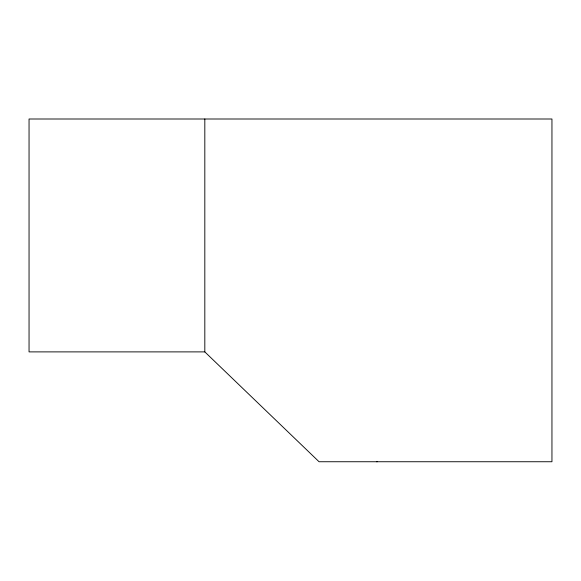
<?xml version="1.0" encoding="UTF-8"?>
<svg xmlns="http://www.w3.org/2000/svg" width="581" height="581" viewBox="0 0 581 581"><rect width="100%" height="100%" fill="white"/><g stroke="black" fill="none" stroke-linecap="round" stroke-linejoin="round"><path stroke-width="0.87" d="M377.171 461.742L376.648 461.742M204.817 351.89L29.05 351.89L29.05 119.003L551.95 119.003L551.95 461.742L319.063 461.742L204.817 351.89L204.817 119.003"/></g></svg>
